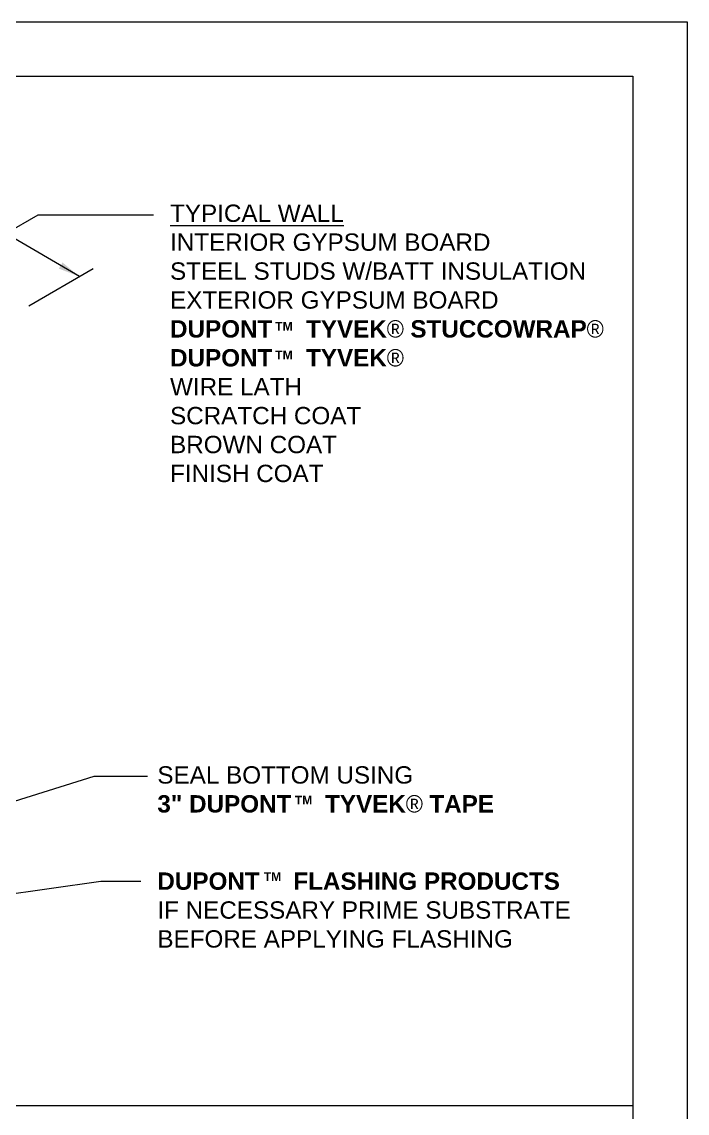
# Model space of a CAD drawing. Extents: x -26.6 to 51, y 0 to 66.
# Drawn here: x 32.59 to 51, y 35.79 to 66 of the extents above; entities that cross this region are included whole.
import ezdxf

# ---------------------------------------------------------------- set-up
doc = ezdxf.new("R2010")
doc.units = 0
doc.header["$LTSCALE"] = 1.5
doc.header["$MEASUREMENT"] = 0
doc.layers.get('DEFPOINTS').update_dxf_attribs({"linetype": 'CONTINUOUS'})
for name, color, linetype in [('TEXT', 7, 'CONTINUOUS'), ('TITLE', 7, 'CONTINUOUS'), ('W', 7, 'CONTINUOUS')]:
    doc.layers.add(name, color=color, linetype=linetype)
doc.styles.add('DETAILS', font='sanss___.ttf', dxfattribs={"height": 1})
doc.dimstyles.new('TYVEKDETAILS', dxfattribs={"dimscale": 6, "dimtxt": 1.5, "dimasz": 0.1, "dimexe": 0.75, "dimexo": 0.75, "dimgap": 0.75, "dimtad": 0, "dimtih": 1, "dimtoh": 1, "dimdec": 4, "dimzin": 0, "dimtxsty": 'DETAILS', "dimcen": 0.0625, "dimazin": 3, "dimtfac": 1, "dimtdec": 4, "dimtofl": 0, "dimtmove": 0, "dimatfit": 3, "dimtolj": 1, "dimtzin": 0})

msp = doc.modelspace()

# ---------------------------------------------------------------- linework, layer by layer
at = {"layer": 'DEFPOINTS'}
for p, q in [((0, 66), (51, 66)), ((51, 66), (51, 0))]:
    msp.add_line(p, q, dxfattribs=at)
at = {"layer": 'TEXT'}
for p, q in [((32.144, 60.143), (33.041, 60.661)), ((33.041, 60.661), (36.238, 60.661)), ((32.783, 58.142), (34.561, 59.168))]:
    msp.add_line(p, q, dxfattribs=at)
at = {"layer": 'TITLE', "linetype": 'CONTINUOUS'}
msp.add_line((49.5, 36), (1.5, 36), dxfattribs=at)
at = {"layer": 'W'}
msp.add_lwpolyline([(1.5, 64.5), (49.5, 64.5), (49.5, 1.5), (1.5, 1.5)], close=True, dxfattribs=at)

# ---------------------------------------------------------------- texts
at = {"layer": 'TEXT', "char_height": 0.48, "attachment_point": 1, "style": 'DETAILS'}
for s, insert, width in [('{\\fArial|b0|i0|c0|p34;\\LTYPICAL WALL\\P}INTERIOR GYPSUM BOARD\\PSTEEL STUDS W/BATT INSULATION\\PEXTERIOR GYPSUM BOARD\\P{\\fSansSerif|b1|i0|c2|p2;DUPONT     TYVEK\\fSymbol|b0|i0|c2|p18;â \\fSansSerif|b1|i0|c2|p2;STUCCOWRAP\\fSymbol|b0|i0|c2|p18;â}\\P{\\fSansSerif|b1|i0|c2|p2;DUPONT     TYVEK\\fSymbol|b0|i0|c2|p18;â }\\PWIRE LATH\\PSCRATCH COAT\\PBROWN COAT\\PFINISH COAT', (36.692, 60.942), 17.31972), ('SEAL BOTTOM USING \\P{\\fSansSerif|b1|i0|c2|p2;3" DUPONT     TYVEK\\fSymbol|b0|i0|c2|p18;â \\fSansSerif|b1|i0|c2|p2;TAPE}', (36.341, 45.395), 10.15656), ('{\\fArial|b1|i0|c0|p34;DUPONT     FLASHING PRODUCTS\\fSymbol|b0|i0|c2|p18; \\fSansSerif|b1|i0|c2|p2;\\P}IF NECESSARY PRIME SUBSTRATE BEFORE APPLYING FLASHING ', (36.341, 42.456), 13.92085)]:
    msp.add_mtext(s, dxfattribs=dict(at, insert=insert, width=width))
at = {"layer": 'TEXT', "char_height": 0.24, "attachment_point": 4, "style": 'DETAILS'}
for insert in [(39.602, 57.574), (39.602, 56.78), (40.143, 44.458), (39.284, 42.339)]:
    msp.add_mtext('{\\fSansSerif|b1|i0|c2|p2;TM}', dxfattribs=dict(at, insert=insert))

# ---------------------------------------------------------------- leaders
at = {"layer": 'TEXT'}
for points, override in [([(34.184, 58.951), (32.144, 60.143)], {"dimfxl": 3}), ([(20.971, 40.836), (34.589, 45.118), (36.069, 45.118)], {"dimgap": 0.75, "dimtad": 0, "dimfxl": 3}), ([(18.866, 39.967), (34.777, 42.212), (35.886, 42.212)], {"dimgap": 0.75, "dimtad": 0, "dimfxl": 3})]:
    msp.add_leader(points, dimstyle='TYVEKDETAILS', override=override, dxfattribs=at)

doc.saveas('drawing.dxf')
